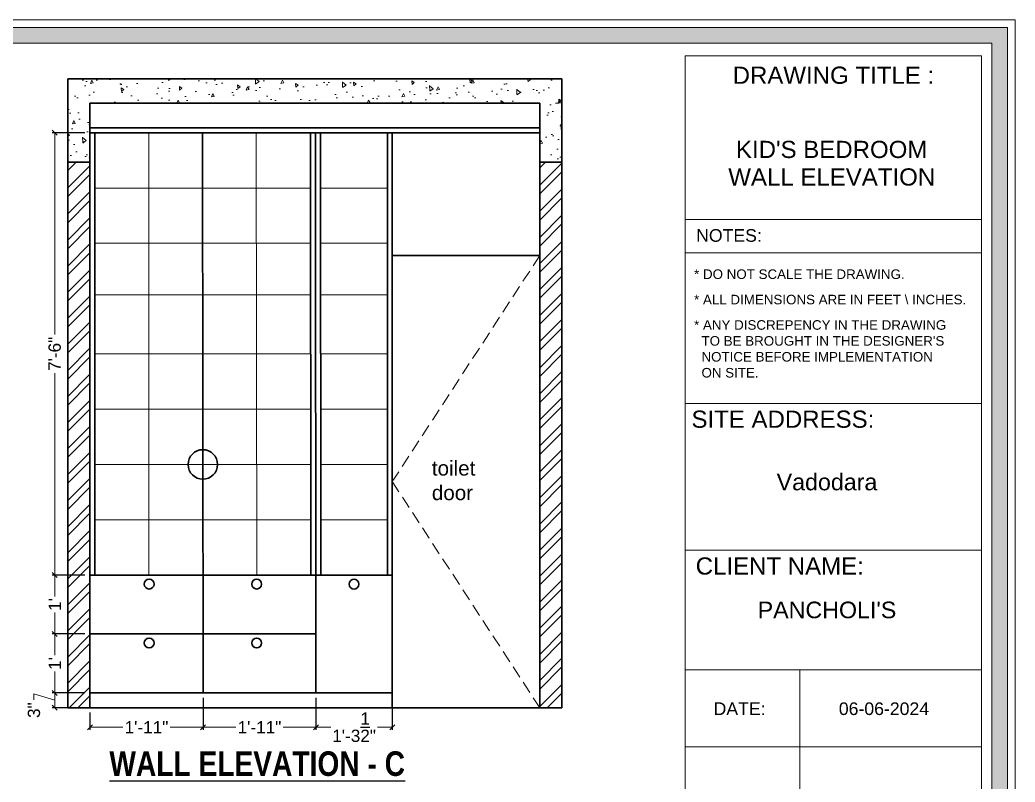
# Model space of a CAD drawing. Header units: millimetres. Extents: x 56222 to 3066687, y -650199 to -121287.
# Drawn here: x 131519.7 to 131722.1, y -183119.2 to -182964.1 of the extents above; entities that cross this region are included whole.
import ezdxf
from ezdxf.enums import TextEntityAlignment as Align

# ---------------------------------------------------------------- set-up
doc = ezdxf.new("R2010")
doc.units = ezdxf.units.MM
doc.header["$MEASUREMENT"] = 0
doc.header["$PDMODE"] = 35
doc.linetypes.add('00 . GROUND FLOOR$0$DASHED', pattern=[0.75, 0.5, -0.25])
doc.linetypes.add('DASHEDX2', pattern=[1.5, 1, -0.5])
doc.layers.get('Defpoints').update_dxf_attribs({"color": 220})
doc.layers.add('AR HATCH-7', color=7, linetype='Continuous')
for name, color, linetype, lineweight in [('dim05', 1, 'Continuous', 13), ('Dimension', 10, 'DASHEDX2', 20), ('FURNITURE', 32, 'Continuous', 9), ('Labelling', 1, 'Continuous', 25), ('NAME PLATE', 7, 'Continuous', 25), ('SECTION ( SLAB PLine )', 104, 'Continuous', 30), ('wall', 7, 'Continuous', 30), ('XX~SLAB ( BEAM )~ ( DIM )', 7, 'Continuous', 9)]:
    doc.layers.add(name, color=color, linetype=linetype, lineweight=lineweight)
doc.styles.add('Arial', font='arial.ttf')
doc.styles.get("Standard").update_dxf_attribs({"font": 'arial.ttf', "height": 6})
doc.styles.add('style4', font='ARIALN.TTF')
doc.dimstyles.new('ISO-25', dxfattribs={"dimtxt": 2.5, "dimasz": 1, "dimexe": 0.5, "dimexo": 1, "dimtad": 0, "dimdec": 1, "dimlunit": 4, "dimtxsty": 'Standard', "dimblk": 'OBLIQUE', "dimcen": 2.5, "dimclrd": 1, "dimclre": 1, "dimclrt": 5, "dimadec": 0, "dimazin": 0, "dimtfac": 1, "dimtdec": 1, "dimtmove": 0, "dimatfit": 3, "dimfxl": 1, "dimlwd": -1, "dimarcsym": 0})

# ---------------------------------------------------------------- blocks, each defined once
blk = doc.blocks.new('_Oblique')
at = {"layer": 'wall', "color": 0, "lineweight": -2}
blk.add_line((-0.5, -0.5), (0.5, 0.5), dxfattribs=at)
blk = doc.blocks.new('*D258')
at = {"layer": 'Defpoints', "color": 0, "lineweight": 30, "transparency": 16777216}
for p in [(131556.93, -183101.07), (131533.92, -183104.07), (131556.93, -183108.06)]:
    blk.add_point(p, dxfattribs=at)
at = {"layer": 'dim05', "color": 1, "linetype": 'Continuous', "lineweight": -2, "transparency": 16777216}
for p, q in [((131556.93, -183102.07), (131556.93, -183108.56)), ((131533.92, -183105.07), (131533.92, -183108.56))]:
    blk.add_line(p, q, dxfattribs=at)
at = {"layer": 'dim05', "color": 1, "linetype": 'Continuous', "transparency": 16777216}
for p, q in [((131533.92, -183108.06), (131540.63, -183108.06)), ((131556.93, -183108.06), (131550.23, -183108.06))]:
    blk.add_line(p, q, dxfattribs=at)
at = {"layer": 'dim05', "color": 1, "transparency": 16777216, "rotation": 180}
blk.add_blockref('_Oblique', (131533.92, -183108.06), dxfattribs=at)
at = {"layer": 'dim05', "color": 1, "transparency": 16777216}
blk.add_blockref('_Oblique', (131556.93, -183108.06), dxfattribs=at)
at = {"layer": 'dim05', "color": 5, "lineweight": 25, "transparency": 16777216, "insert": (131545.43, -183108.06), "char_height": 2.5, "attachment_point": 5, "style": 'Arial'}
blk.add_mtext('1\'-11"', dxfattribs=at)
blk = doc.blocks.new('*D259')
at = {"layer": 'Defpoints', "color": 0, "lineweight": 30, "transparency": 16777216}
for p in [(131556.93, -183101.07), (131579.89, -183101.07), (131579.89, -183108.06)]:
    blk.add_point(p, dxfattribs=at)
at = {"layer": 'dim05', "color": 1, "linetype": 'Continuous', "lineweight": -2, "transparency": 16777216}
for p, q in [((131556.93, -183102.07), (131556.93, -183108.56)), ((131579.89, -183102.07), (131579.89, -183108.56))]:
    blk.add_line(p, q, dxfattribs=at)
at = {"layer": 'dim05', "color": 1, "linetype": 'Continuous', "transparency": 16777216}
for p, q in [((131556.93, -183108.06), (131563.61, -183108.06)), ((131579.89, -183108.06), (131573.21, -183108.06))]:
    blk.add_line(p, q, dxfattribs=at)
at = {"layer": 'dim05', "color": 1, "transparency": 16777216, "rotation": 180}
blk.add_blockref('_Oblique', (131556.93, -183108.06), dxfattribs=at)
at = {"layer": 'dim05', "color": 1, "transparency": 16777216}
blk.add_blockref('_Oblique', (131579.89, -183108.06), dxfattribs=at)
at = {"layer": 'dim05', "color": 5, "lineweight": 25, "transparency": 16777216, "insert": (131568.41, -183108.06), "char_height": 2.5, "attachment_point": 5, "style": 'Arial'}
blk.add_mtext('1\'-11"', dxfattribs=at)
blk = doc.blocks.new('*D260')
at = {"layer": 'Defpoints', "color": 0, "lineweight": 30, "transparency": 16777216}
for p in [(131579.89, -183101.07), (131595.42, -183101.07), (131595.42, -183108.06)]:
    blk.add_point(p, dxfattribs=at)
at = {"layer": 'dim05', "color": 1, "linetype": 'Continuous', "lineweight": -2, "transparency": 16777216}
for p, q in [((131579.89, -183102.07), (131579.89, -183108.56)), ((131595.42, -183102.07), (131595.42, -183108.56))]:
    blk.add_line(p, q, dxfattribs=at)
at = {"layer": 'dim05', "color": 1, "linetype": 'Continuous', "transparency": 16777216}
for p, q in [((131579.89, -183108.06), (131582.92, -183108.06)), ((131595.42, -183108.06), (131592.4, -183108.06))]:
    blk.add_line(p, q, dxfattribs=at)
at = {"layer": 'dim05', "color": 1, "transparency": 16777216, "rotation": 180}
blk.add_blockref('_Oblique', (131579.89, -183108.06), dxfattribs=at)
at = {"layer": 'dim05', "color": 1, "transparency": 16777216}
blk.add_blockref('_Oblique', (131595.42, -183108.06), dxfattribs=at)
at = {"layer": 'dim05', "color": 5, "lineweight": 25, "transparency": 16777216, "insert": (131587.66, -183108.06), "char_height": 2.5, "attachment_point": 5, "style": 'Arial'}
blk.add_mtext('1\'-3{\\H1x;\\S1/2;}"', dxfattribs=at)
blk = doc.blocks.new('*D261')
at = {"layer": 'Defpoints', "color": 0, "lineweight": 30, "transparency": 16777216}
for p in [(131526.77, -183101.07), (131533.92, -183101.07), (131533.92, -183104.07)]:
    blk.add_point(p, dxfattribs=at)
at = {"layer": 'dim05', "color": 1, "linetype": 'Continuous', "transparency": 16777216}
for p, q in [((131526.77, -183102.57), (131522.55, -183101.25)), ((131522.55, -183101.25), (131522.55, -183102.5)), ((131526.77, -183104.07), (131526.77, -183101.07))]:
    blk.add_line(p, q, dxfattribs=at)
at = {"layer": 'dim05', "color": 1, "linetype": 'Continuous', "lineweight": -2, "transparency": 16777216}
for p, q in [((131532.92, -183101.07), (131526.27, -183101.07)), ((131532.92, -183104.07), (131526.27, -183104.07))]:
    blk.add_line(p, q, dxfattribs=at)
at = {"layer": 'dim05', "color": 1, "transparency": 16777216}
for p, rotation in [((131526.77, -183101.07), 90), ((131526.77, -183104.07), 270)]:
    blk.add_blockref('_Oblique', p, dxfattribs=dict(at, rotation=rotation))
at = {"layer": 'dim05', "color": 5, "lineweight": 25, "transparency": 16777216, "insert": (131522.55, -183104.57), "char_height": 2.5, "attachment_point": 5, "rotation": 90, "style": 'Arial'}
blk.add_mtext('3"', dxfattribs=at)
blk = doc.blocks.new('*D262')
at = {"layer": 'Defpoints', "color": 0, "lineweight": 30, "transparency": 16777216}
for p in [(131526.77, -183089.07), (131533.92, -183089.07), (131533.92, -183101.07)]:
    blk.add_point(p, dxfattribs=at)
at = {"layer": 'dim05', "color": 1, "linetype": 'Continuous', "lineweight": -2, "transparency": 16777216}
for p, q in [((131532.92, -183089.07), (131526.27, -183089.07)), ((131532.92, -183101.07), (131526.27, -183101.07))]:
    blk.add_line(p, q, dxfattribs=at)
at = {"layer": 'dim05', "color": 1, "linetype": 'Continuous', "transparency": 16777216}
for p, q in [((131526.77, -183089.07), (131526.77, -183093.41)), ((131526.77, -183101.07), (131526.77, -183096.72))]:
    blk.add_line(p, q, dxfattribs=at)
at = {"layer": 'dim05', "color": 1, "transparency": 16777216}
for p, rotation in [((131526.77, -183089.07), 90), ((131526.77, -183101.07), 270)]:
    blk.add_blockref('_Oblique', p, dxfattribs=dict(at, rotation=rotation))
at = {"layer": 'dim05', "color": 5, "lineweight": 25, "transparency": 16777216, "insert": (131526.77, -183095.07), "char_height": 2.5, "attachment_point": 5, "rotation": 90, "style": 'Arial'}
blk.add_mtext("1'", dxfattribs=at)
blk = doc.blocks.new('*D263')
at = {"layer": 'Defpoints', "color": 0, "lineweight": 30, "transparency": 16777216}
for p in [(131526.77, -183077.07), (131533.92, -183077.07), (131533.92, -183089.07)]:
    blk.add_point(p, dxfattribs=at)
at = {"layer": 'dim05', "color": 1, "linetype": 'Continuous', "lineweight": -2, "transparency": 16777216}
for p, q in [((131532.92, -183077.07), (131526.27, -183077.07)), ((131532.92, -183089.07), (131526.27, -183089.07))]:
    blk.add_line(p, q, dxfattribs=at)
at = {"layer": 'dim05', "color": 1, "linetype": 'Continuous', "transparency": 16777216}
for p, q in [((131526.77, -183077.07), (131526.77, -183081.41)), ((131526.77, -183089.07), (131526.77, -183084.72))]:
    blk.add_line(p, q, dxfattribs=at)
at = {"layer": 'dim05', "color": 1, "transparency": 16777216}
for p, rotation in [((131526.77, -183077.07), 90), ((131526.77, -183089.07), 270)]:
    blk.add_blockref('_Oblique', p, dxfattribs=dict(at, rotation=rotation))
at = {"layer": 'dim05', "color": 5, "lineweight": 25, "transparency": 16777216, "insert": (131526.77, -183083.07), "char_height": 2.5, "attachment_point": 5, "rotation": 90, "style": 'Arial'}
blk.add_mtext("1'", dxfattribs=at)
blk = doc.blocks.new('*D264')
at = {"layer": 'Defpoints', "color": 0, "lineweight": 30, "transparency": 16777216}
for p in [(131526.77, -182987.07), (131533.92, -182987.07), (131533.92, -183077.07)]:
    blk.add_point(p, dxfattribs=at)
at = {"layer": 'dim05', "color": 1, "linetype": 'Continuous', "lineweight": -2, "transparency": 16777216}
for p, q in [((131532.92, -182987.07), (131526.27, -182987.07)), ((131532.92, -183077.07), (131526.27, -183077.07))]:
    blk.add_line(p, q, dxfattribs=at)
at = {"layer": 'dim05', "color": 1, "linetype": 'Continuous', "transparency": 16777216}
for p, q in [((131526.77, -182987.07), (131526.77, -183028.13)), ((131526.77, -183077.07), (131526.77, -183036.01))]:
    blk.add_line(p, q, dxfattribs=at)
at = {"layer": 'dim05', "color": 1, "transparency": 16777216}
for p, rotation in [((131526.77, -182987.07), 90), ((131526.77, -183077.07), 270)]:
    blk.add_blockref('_Oblique', p, dxfattribs=dict(at, rotation=rotation))
at = {"layer": 'dim05', "color": 5, "lineweight": 25, "transparency": 16777216, "insert": (131526.77, -183032.07), "char_height": 2.5, "attachment_point": 5, "rotation": 90, "style": 'Arial'}
blk.add_mtext('7\'-6"', dxfattribs=at)

msp = doc.modelspace()

# ---------------------------------------------------------------- hatches: boundary and pattern name
at = {"layer": 'AR HATCH-7', "lineweight": 0, "true_color": 0x939598}
h = msp.add_hatch(dxfattribs=at)
h.set_pattern_fill('AR-CONC', color=252, angle=45)
h.set_pattern_definition([(95, (-2728.41, -611.944), (5.51551999, 4.62807079), [0.75, -8.25]), (40, (-2728.41, -611.944), (-6.29992167, 4.3376815), [0.6, -6.6]), (145.4514445, (-2727.9505, -611.5584), (-0.78440164, 8.96575221), [0.63740192, -7.01142112]), (91.1842, (-2729.824, -610.53), (8.71693388, 6.37613776), [1.125, -12.375]), (141.6356355, (-2729.098, -609.999), (-0.2790007, 13.4971167), [0.9561034, -10.5171376]), (36.184164, (-2729.824, -610.53), (-0.2790007, 13.4971167), [0.9, -9.9]), (66, (-2728.7637, -610.1764), (7.06771572, 1.37382476), [0.75, -8.25]), (11, (-2728.764, -610.176), (-3.40708593, 6.84808435), [0.6, -6.6]), (116.4514447, (-2728.175, -610.062), (3.66062975, 8.22190906), [0.6374019, -7.01142112]), (82.5, (-2728.4101, -611.944), (-2.267931853, 2.439898176), [0, -6.52, 0, -6.7, 0, -6.625]), (52.5, (-2728.41, -611.944), (-0.92872942, 4.6490945), [0, -3.82, 0, -6.37, 0, -2.525]), (12.5, (-2729.987, -613.521), (3.934181673, 3.615207618), [0, -2.5, 0, -7.8, 0, -10.35]), (2.5, (-2730.694, -614.228), (3.41589983, 4.83159807), [0, -3.25, 0, -5.18, 0, -7.35])])
h.paths.add_polyline_path([(131629.921, -182976.068), (131529.421, -182976.068), (131529.421, -182993.068), (131533.921, -182993.068), (131533.921, -182987.066), (131533.921, -182981.068), (131625.421, -182981.068), (131625.421, -182993.068), (131629.921, -182993.068)])
at = {"layer": 'AR HATCH-7', "lineweight": 9, "true_color": 0x939598}
h = msp.add_hatch(dxfattribs=at)
h.set_pattern_fill('ANSI32', color=252, scale=10)
h.set_pattern_definition([(45, (-2728.41, -611.944), (-2.65165043, 2.65165043), []), (45, (-2726.6424, -611.944), (-2.65165043, 2.65165043), [])])
h.paths.add_polyline_path([(131533.921, -182993.068), (131529.421, -182993.068), (131529.421, -183104.067), (131533.921, -183104.067)])
h.paths.add_polyline_path([(131629.921, -182993.068), (131625.421, -182993.068), (131625.421, -183104.067), (131629.921, -183104.067)])
at = {"layer": 'Dimension', "linetype": 'Continuous', "true_color": 0xd39e00}
h = msp.add_hatch(color=42, dxfattribs=at)
h.paths.add_polyline_path([(131271.922, -182965.676), (131271.922, -183281.436), (131720.523, -183281.436), (131720.523, -182965.676)])
h.paths.add_polyline_path([(131275.07, -182968.825), (131717.374, -182968.825), (131717.374, -183278.287), (131275.07, -183278.287)], flags=16)

# ---------------------------------------------------------------- linework, layer by layer
at = {"layer": 'Dimension', "color": 42, "linetype": 'Continuous', "true_color": 0xd39e00}
for p, q in [((131715.243, -183004.723), (131654.964, -183004.723)), ((131715.243, -183011.514), (131654.964, -183011.514)), ((131715.243, -183042.151), (131654.964, -183042.151)), ((131715.243, -183072.029), (131654.964, -183072.029)), ((131715.243, -183096.374), (131654.964, -183096.374)), ((131678.287, -183096.374), (131678.287, -183130.98)), ((131715.243, -183112.039), (131654.964, -183112.039))]:
    msp.add_line(p, q, dxfattribs=at)
for points in [[(131270.347, -182964.102), (131722.097, -182964.102), (131722.097, -183283.01), (131270.347, -183283.01)], [(131271.922, -182965.676), (131720.523, -182965.676), (131720.523, -183281.436), (131271.922, -183281.436)], [(131275.07, -182968.825), (131717.374, -182968.825), (131717.374, -183278.287), (131275.07, -183278.287)]]:
    msp.add_lwpolyline(points, close=True, dxfattribs=at)
at = {"layer": 'Dimension', "color": 42, "linetype": 'ByBlock', "true_color": 0xd39e00}
msp.add_lwpolyline([(131654.964, -183275.696), (131654.964, -182971.416), (131715.243, -182971.416), (131715.243, -183275.696)], close=True, dxfattribs=at)
at = {"layer": 'FURNITURE', "lineweight": 30}
for p, q in [((131534.921, -183077.067), (131534.921, -182987.066)), ((131556.932, -183101.067), (131556.831, -182987.066)), ((131578.88, -183077.067), (131578.824, -182987.052)), ((131579.895, -183101.067), (131579.824, -182987.051)), ((131580.88, -183077.067), (131580.824, -182987.051)), ((131594.421, -182987.066), (131594.421, -183077.067)), ((131595.421, -182987.066), (131595.421, -183101.067)), ((131595.421, -183077.067), (131533.921, -183077.067)), ((131533.921, -183089.067), (131556.921, -183089.067)), ((131556.921, -183089.067), (131579.888, -183089.067)), ((131533.921, -183101.067), (131595.421, -183101.067))]:
    msp.add_line(p, q, dxfattribs=at)
at = {"layer": 'FURNITURE', "color": 9, "lineweight": 9, "true_color": 0xc7c8ca}
for p, q in [((131545.916, -183077.067), (131545.916, -182987.066)), ((131567.905, -183077.048), (131567.745, -182987.046)), ((131578.831, -182998.316), (131534.921, -182998.316)), ((131594.421, -182998.316), (131580.831, -182998.316)), ((131578.838, -183009.566), (131534.921, -183009.566)), ((131594.421, -183009.566), (131580.838, -183009.566)), ((131578.845, -183020.043), (131534.921, -183020.043)), ((131594.421, -183020.043), (131580.845, -183020.043)), ((131578.852, -183032.067), (131534.921, -183032.067)), ((131594.421, -183032.067), (131580.852, -183032.067)), ((131578.859, -183043.317), (131534.921, -183043.317)), ((131594.421, -183043.317), (131580.859, -183043.317)), ((131578.866, -183054.567), (131534.921, -183054.567)), ((131594.421, -183054.567), (131580.866, -183054.567)), ((131578.873, -183065.817), (131534.921, -183065.817)), ((131594.421, -183065.817), (131580.873, -183065.817))]:
    msp.add_line(p, q, dxfattribs=at)
at = {"layer": 'FURNITURE', "lineweight": 30}
for centre, radius in [((131556.891, -183054.567), 3), ((131545.973, -183078.917), 1), ((131567.848, -183078.917), 1), ((131587.649, -183078.936), 1), ((131545.973, -183090.917), 1), ((131567.848, -183090.917), 1)]:
    msp.add_circle(centre, radius, dxfattribs=at)
at = {"layer": 'SECTION ( SLAB PLine )', "color": 1}
for p, q in [((131529.421, -182976.068), (131529.421, -182993.068)), ((131629.921, -182976.068), (131529.421, -182976.068)), ((131629.921, -182976.068), (131629.921, -182993.068)), ((131533.921, -182981.068), (131533.921, -182993.068)), ((131625.421, -182981.068), (131533.921, -182981.068)), ((131625.421, -182981.068), (131625.421, -182993.068)), ((131533.921, -182993.068), (131529.421, -182993.068)), ((131629.921, -182993.068), (131625.421, -182993.068))]:
    msp.add_line(p, q, dxfattribs=at)
at = {"layer": 'SECTION ( SLAB PLine )', "color": 6}
for p, q in [((131625.421, -182986.066), (131533.921, -182986.066)), ((131625.421, -182987.066), (131533.921, -182987.066)), ((131533.921, -182987.066), (131593.921, -182987.066))]:
    msp.add_line(p, q, dxfattribs=at)
at = {"layer": 'XX~SLAB ( BEAM )~ ( DIM )', "lineweight": 30}
for p, q in [((131533.921, -183077.067), (131533.921, -182987.066)), ((131529.421, -182993.068), (131529.421, -183104.067)), ((131533.921, -182993.068), (131533.921, -183104.067)), ((131625.421, -182993.068), (131625.421, -183104.067)), ((131629.921, -182993.068), (131629.921, -183104.067)), ((131595.421, -183012.067), (131595.421, -183104.067)), ((131595.421, -183012.067), (131625.421, -183012.067)), ((131529.421, -183104.067), (131629.921, -183104.067))]:
    msp.add_line(p, q, dxfattribs=at)
at = {"layer": 'XX~SLAB ( BEAM )~ ( DIM )', "color": 252, "linetype": '00 . GROUND FLOOR$0$DASHED', "lineweight": 13, "ltscale": 5, "true_color": 0x939598}
for p, q in [((131625.421, -183012.067), (131595.421, -183058.067)), ((131595.421, -183058.067), (131625.421, -183104.067))]:
    msp.add_line(p, q, dxfattribs=at)

# ---------------------------------------------------------------- texts
at = {"layer": 'Labelling', "ltscale": 10, "insert": (131603.469, -183061.873, -0.015), "char_height": 3, "width": 47.9166, "attachment_point": 7}
msp.add_mtext('\\A1;{\\fArial Greek|b0|i0|c0|p34;toilet \\Pdoor}', dxfattribs=at)
at = {"layer": 'Labelling', "color": 251, "true_color": 0x636466, "insert": (131567.949, -183115.489), "char_height": 5, "attachment_point": 5, "style": 'style4'}
msp.add_mtext_dynamic_manual_height_columns('{\\fArial Narrow|b1|i0|c0|p34;\\LWALL ELEVATION - C}', width=79.10806, gutter_width=1, heights=[0], dxfattribs=at)
at = {"layer": 'NAME PLATE', "style": 'Arial'}
for s, height, p in [('DRAWING TITLE : ', 3.49703, (131685.818, -182977.11)), ("KID'S BEDROOM", 3.49703, (131684.787, -182992.21)), ('WALL ELEVATION', 3.49703, (131684.802, -182997.813)), ('NOTES:', 2.5695, (131663.906, -183009.253)), ('SITE ADDRESS:', 3.49703, (131674.871, -183047.105)), ('Vadodara', 3.3805, (131683.839, -183059.831)), ('CLIENT NAME:', 3.49703, (131674.234, -183076.983)), ("PANCHOLI'S", 3.3805, (131683.839, -183085.861)), ('DATE:', 2.5695, (131666.061, -183105.561)), ('06-06-2024', 2.5695, (131695.425, -183105.561))]:
    msp.add_text(s, height=height, dxfattribs=at).set_placement(p, align=Align.CENTER)
at = {"layer": 'NAME PLATE', "char_height": 1.94336, "width": 75.08202, "attachment_point": 1, "style": 'Arial'}
for s, insert in [('* DO NOT SCALE THE DRAWING.', (131656.805, -183014.877)), ('* ALL DIMENSIONS ARE IN FEET \\\\ INCHES.', (131656.805, -183020.045)), ("* ANY DISCREPENCY IN THE DRAWING \\P  TO BE BROUGHT IN THE DESIGNER'S\\P  NOTICE BEFORE IMPLEMENTATION \\P  ON SITE.", (131656.805, -183025.213))]:
    msp.add_mtext(s, dxfattribs=dict(at, insert=insert))

# ---------------------------------------------------------------- dimensions: what is measured, and where the dimension line sits
at = {"layer": 'dim05', "color": 27, "lineweight": 25, "true_color": 0x7d5120}
for base, p1, p2, picture, middle in [((131526.772, -182987.068), (131533.921, -183077.067), (131533.921, -182987.068), '*D264', (131526.772, -183032.068)), ((131526.772, -183077.067), (131533.921, -183089.067), (131533.921, -183077.067), '*D263', (131526.772, -183083.067)), ((131526.772, -183089.067), (131533.921, -183101.067), (131533.921, -183089.067), '*D262', (131526.772, -183095.067))]:
    dim = msp.add_linear_dim(base=base, p1=p1, p2=p2, angle=90, dimstyle='ISO-25', override={"dimtxsty": 'Arial'}, dxfattribs=at)
    dim.commit()
    dim.dimension.update_dxf_attribs({"geometry": picture, "text_midpoint": middle})
dim = msp.add_linear_dim(base=(131526.772, -183101.067), p1=(131533.921, -183104.067), p2=(131533.921, -183101.067), angle=90, dimstyle='ISO-25', override={"dimtxsty": 'Arial', "dimtmove": 1}, dxfattribs=at)
dim.commit()
dim.dimension.update_dxf_attribs({"geometry": '*D261', "text_midpoint": (131522.55, -183103.13), "dimtype": 160})
for base, p1, p2, picture, middle in [((131556.932, -183108.06), (131533.921, -183104.067), (131556.932, -183101.067), '*D258', (131545.427, -183108.06)), ((131579.895, -183108.06), (131556.932, -183101.067), (131579.895, -183101.067), '*D259', (131568.414, -183108.06)), ((131595.421, -183108.06), (131579.895, -183101.067), (131595.421, -183101.067), '*D260', (131587.658, -183108.06))]:
    dim = msp.add_linear_dim(base=base, p1=p1, p2=p2, dimstyle='ISO-25', override={"dimtxsty": 'Arial'}, dxfattribs=at)
    dim.commit()
    dim.dimension.update_dxf_attribs({"geometry": picture, "text_midpoint": middle})

doc.saveas('drawing.dxf')
